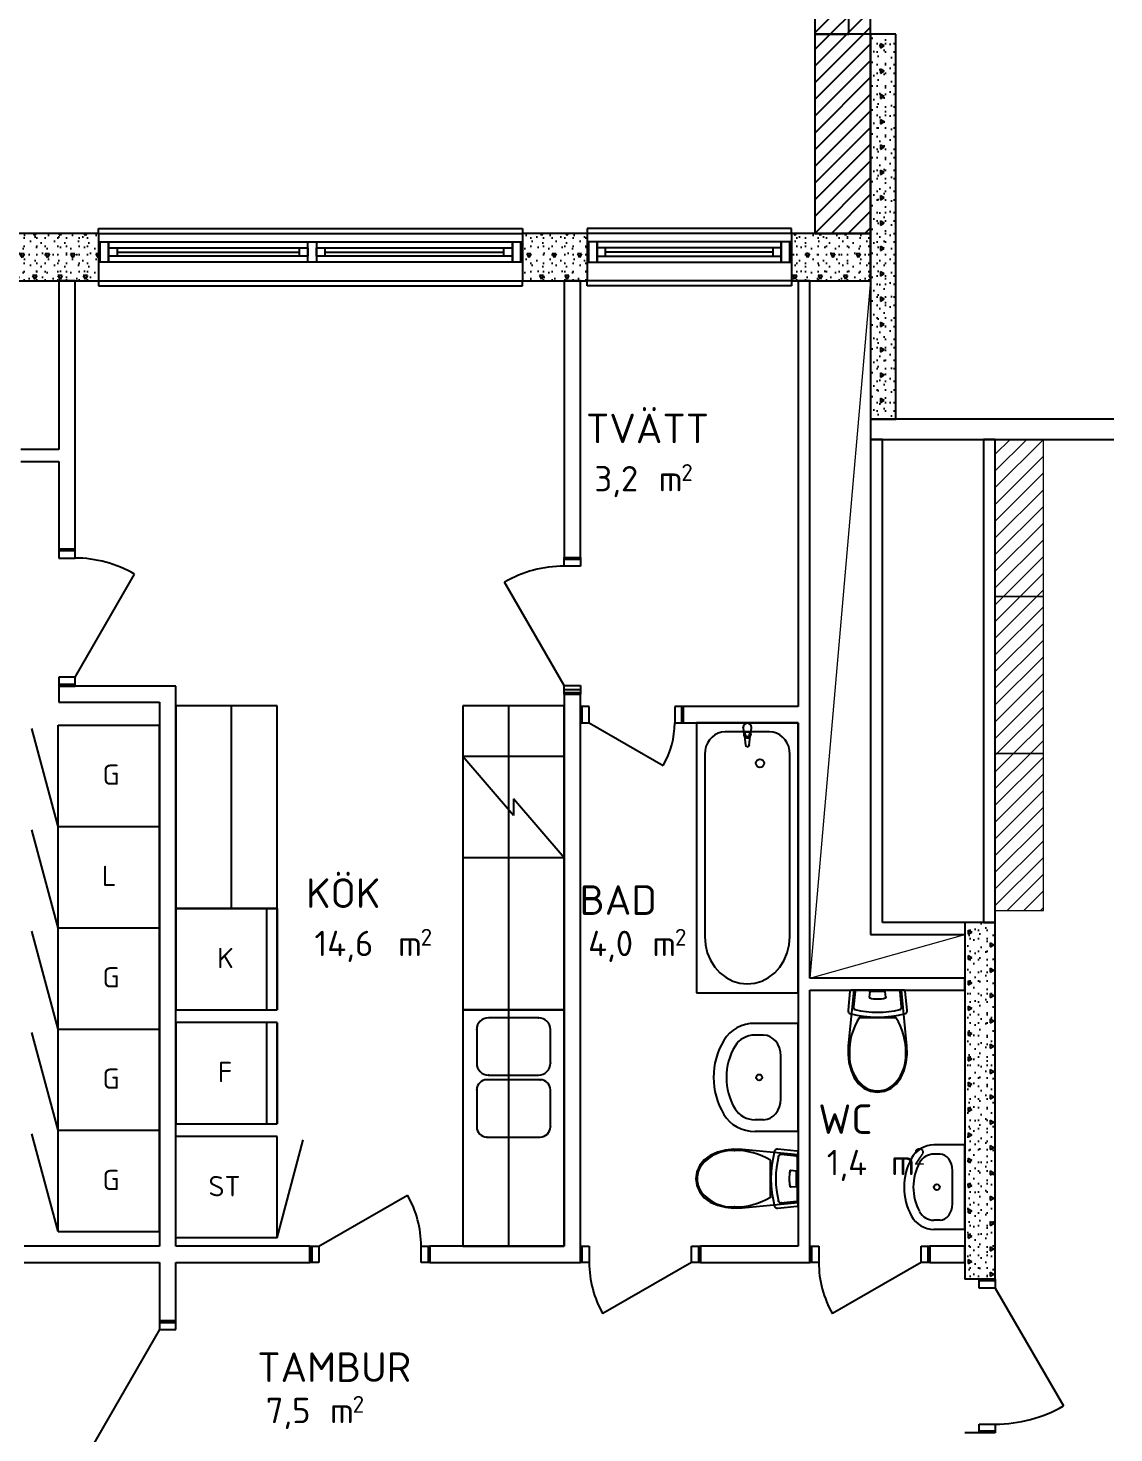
# Model space of a CAD drawing. Header units: millimetres. Extents: x -214 to 77166, y -5099 to 21069.
# Drawn here: x 3399 to 9826, y 6398 to 14716 of the extents above; entities that cross this region are included whole.
import ezdxf
from ezdxf.enums import TextEntityAlignment as Align

# ---------------------------------------------------------------- set-up
doc = ezdxf.new("R2010")
doc.units = ezdxf.units.MM
doc.header["$MEASUREMENT"] = 0
for name, color, linetype in [('A-01SB-----', 3, 'Continuous'), ('A-01SC-----', 7, 'Continuous'), ('A-01SC-----Ytterväggar2', 7, 'Continuous'), ('A-27B------', 7, 'Continuous'), ('A-42-------', 1, 'Continuous'), ('A-46---B---', 1, 'Continuous')]:
    doc.layers.add(name, color=color, linetype=linetype)
for name, color, linetype, lineweight in [('A-27---MH1-', 8, 'Continuous', 0), ('A-45C---E--', 1, 'Continuous', 0), ('A-A-RUA----', 3, 'Continuous', 0)]:
    doc.layers.add(name, color=color, linetype=linetype, lineweight=lineweight)
doc.styles.add('ISO', font='')
doc.styles.get('ISO').set_extended_font_data('ISOCPEUR')
pattern_1 = [(45, (0, 0), (-49.49747, 49.49747), [])]
pattern_2 = [(180, (0, 0), (0, 259.8076), [25, -125]), (180, (-75, -129.9), (0, 259.8076), [25, -125]), (240, (0, 0), (-225, 129.904), [25, -125]), (240, (-150, 2e-14), (-225, 129.904), [25, -125]), (300, (-25, 3e-15), (225, 129.904), [25, -125]), (300, (-175, 2e-14), (225, 129.904), [25, -125]), (180, (-3e-15, -25), (0, 50), [0, -50, 0, -75]), (225, (-25, -25), (-35.35534, 35.35534), [0, -37.5, 0, -62.5])]
pattern_3 = [(270, (0, 0), (259.8076, 0), [25, -125]), (270, (129.9, -75), (259.8076, 0), [25, -125]), (330, (0, 0), (129.904, 225), [25, -125]), (330, (-3e-14, -150), (129.904, 225), [25, -125]), (30, (-5e-15, -25), (-129.904, 225), [25, -125]), (30, (-3e-14, -175), (-129.904, 225), [25, -125]), (270, (25, -5e-15), (50, 0), [0, -50, 0, -75]), (315, (25, -25), (35.35534, 35.35534), [0, -37.5, 0, -62.5])]
pattern_4 = [(0, (0, 0), (0, 600), [])]

# ---------------------------------------------------------------- blocks, each defined once
blk = doc.blocks.new('TAMBUR_01_42', base_point=(5262.5, 6659.3))
at = {"layer": 'A-A-RUA----', "style": 'ISO'}
for tag, height, p in [('ROOM_NAME', 175, (4755.3, 6874.6)), ('bFrame', 150, (4805.3, 6605.4)), ('DUMMY_377', 150, (5090.6, 6605.4)), ('DUMMY_378', 100, (5319.6, 6616.8))]:
    blk.add_attdef(tag, text='', height=height, dxfattribs=at).set_placement(p, align=Align.TOP_LEFT)
blk = doc.blocks.new('KÖK_08_45', base_point=(5446.1, 9425))
at = {"layer": 'A-A-RUA----', "style": 'ISO'}
for tag, height, p in [('ROOM_NAME', 175, (5044.1, 9681.2)), ('bFrame', 150, (5094.1, 9371.1)), ('DUMMY_377', 150, (5493.2, 9371.1)), ('DUMMY_378', 100, (5722.3, 9382.5))]:
    blk.add_attdef(tag, text='', height=height, dxfattribs=at).set_placement(p, align=Align.TOP_LEFT)
blk = doc.blocks.new('BAD_10_46', base_point=(7008.4, 9425))
at = {"layer": 'A-A-RUA----', "style": 'ISO'}
for tag, height, p in [('ROOM_NAME', 175, (6663.3, 9640.4)), ('bFrame', 150, (6713.3, 9371.1)), ('DUMMY_377', 150, (6998.5, 9371.1)), ('DUMMY_378', 100, (7227.6, 9382.5))]:
    blk.add_attdef(tag, text='', height=height, dxfattribs=at).set_placement(p, align=Align.TOP_LEFT)
blk = doc.blocks.new('WC_11_47', base_point=(8421.5, 8127.8))
at = {"layer": 'A-A-RUA----', "style": 'ISO'}
for tag, height, p in [('ROOM_NAME', 175, (8076.4, 8343.2)), ('bFrame', 150, (8126.4, 8073.9)), ('DUMMY_377', 150, (8411.7, 8073.9)), ('DUMMY_378', 100, (8640.7, 8085.3))]:
    blk.add_attdef(tag, text='', height=height, dxfattribs=at).set_placement(p, align=Align.TOP_LEFT)
blk = doc.blocks.new('TVÄTT_09_48', base_point=(7088.2, 12177))
at = {"layer": 'A-A-RUA----', "style": 'ISO'}
for tag, height, p in [('ROOM_NAME', 175, (6701, 12433.3)), ('bFrame', 150, (6751, 12123.1)), ('DUMMY_377', 150, (7036.3, 12123.1)), ('DUMMY_378', 100, (7265.3, 12134.5))]:
    blk.add_attdef(tag, text='', height=height, dxfattribs=at).set_placement(p, align=Align.TOP_LEFT)

msp = doc.modelspace()

# ---------------------------------------------------------------- hatches: boundary and pattern name
at = {"layer": 'A-01SB-----', "linetype": 'Continuous'}
h = msp.add_hatch(dxfattribs=at)
h.set_pattern_fill('BETONG__STD_', color=256, style=0, pattern_type=2)
h.set_pattern_definition(pattern_3)
h.paths.add_polyline_path([(8944.1, 9349), (8944.1, 7307.7), (9029.1, 7307.7), (9124.1, 7307.7), (9124.1, 9420)])
h = msp.add_hatch(dxfattribs=at)
h.set_pattern_fill('BETONG__STD_', color=256, style=0, pattern_type=2)
h.set_pattern_definition(pattern_3)
h.paths.add_polyline_path([(8944.1, 9420), (8944.1, 9349), (9124.1, 9420)])
at = {"layer": 'A-01SC-----', "linetype": 'Continuous'}
h = msp.add_hatch(dxfattribs=at)
h.set_pattern_fill('BRANDSÄKRARE', color=256, style=0, pattern_type=2)
h.set_pattern_definition(pattern_1)
h.paths.add_polyline_path([(8386.2, 13500), (8386.2, 14947.7), (8056.2, 14947.7), (8056.2, 13500)])
h = msp.add_hatch(dxfattribs=at)
h.set_pattern_fill('BETONG__STD_', color=256, style=0, pattern_type=2)
h.set_pattern_definition(pattern_2)
h.paths.add_polyline_path([(3176.2, 13500), (3176.2, 13220), (3815.2, 13220), (3815.2, 13330), (3815.2, 13450), (3815.2, 13500)])
h = msp.add_hatch(dxfattribs=at)
h.set_pattern_fill('BETONG__STD_', color=256, style=0, pattern_type=2)
h.set_pattern_definition(pattern_2)
h.paths.add_polyline_path([(6325.2, 13330), (6325.2, 13220), (6707.2, 13220), (6707.2, 13330), (6707.2, 13450), (6707.2, 13500), (6325.2, 13500), (6325.2, 13450)])
h = msp.add_hatch(dxfattribs=at)
h.set_pattern_fill('BETONG__STD_', color=256, style=0, pattern_type=2)
h.set_pattern_definition(pattern_2)
h.paths.add_polyline_path([(7917.2, 13500), (7917.2, 13450), (7917.2, 13330), (7917.2, 13220), (8386.2, 13220), (8386.2, 13500)])
at = {"layer": 'A-01SC-----Ytterväggar2', "linetype": 'Continuous'}
h = msp.add_hatch(dxfattribs=at)
h.set_pattern_fill('BETONG__STD_', color=256, style=0, pattern_type=2)
h.set_pattern_definition(pattern_3)
h.paths.add_polyline_path([(8536.2, 12400), (8536.2, 14680), (8386.2, 14680), (8386.2, 12400)])
at = {"layer": 'A-42-------', "linetype": 'Continuous'}
h = msp.add_hatch(dxfattribs=at)
h.set_pattern_fill('FALSAD_PLÅT__LIGGANDE_600', color=256, style=0, pattern_type=2)
h.set_pattern_definition(pattern_4)
h.paths.add_polyline_path([(3580.2, 11578), (3676.2, 11578), (3676.2, 11630), (3580.2, 11630)])
h = msp.add_hatch(dxfattribs=at)
h.set_pattern_fill('FALSAD_PLÅT__LIGGANDE_600', color=256, style=0, pattern_type=2)
h.set_pattern_definition(pattern_4)
h.paths.add_polyline_path([(6668.2, 11530), (6668.2, 11582), (6572.2, 11582), (6572.2, 11530)])
h = msp.add_hatch(dxfattribs=at)
h.set_pattern_fill('FALSAD_PLÅT__LIGGANDE_600', color=256, style=0, pattern_type=2)
h.set_pattern_definition(pattern_4)
h.paths.add_polyline_path([(3580.2, 10820), (3676.2, 10820), (3676.2, 10872), (3580.2, 10872)])
h = msp.add_hatch(dxfattribs=at)
h.set_pattern_fill('FALSAD_PLÅT__LIGGANDE_600', color=256, style=0, pattern_type=2)
h.set_pattern_definition(pattern_4)
h.paths.add_polyline_path([(6668.2, 10772), (6668.2, 10824), (6572.2, 10824), (6572.2, 10772)])
h = msp.add_hatch(dxfattribs=at)
h.set_pattern_fill('FALSAD_PLÅT__LIGGANDE_600', color=256, style=0, pattern_type=2)
h.set_pattern_definition(pattern_4)
h.paths.add_polyline_path([(6668.2, 10698.9), (6668.2, 10602.9), (6720.2, 10602.9), (6720.2, 10698.9)])
h = msp.add_hatch(dxfattribs=at)
h.set_pattern_fill('FALSAD_PLÅT__LIGGANDE_600', color=256, style=0, pattern_type=2)
h.set_pattern_definition(pattern_4)
h.paths.add_polyline_path([(7226.2, 10698.9), (7226.2, 10602.9), (7278.2, 10602.9), (7278.2, 10698.9)])
h = msp.add_hatch(dxfattribs=at)
h.set_pattern_fill('FALSAD_PLÅT__LIGGANDE_600', color=256, style=0, pattern_type=2)
h.set_pattern_definition(pattern_4)
h.paths.add_polyline_path([(5067.2, 7406.9), (5119.2, 7406.9), (5119.2, 7502.9), (5067.2, 7502.9)])
h = msp.add_hatch(dxfattribs=at)
h.set_pattern_fill('FALSAD_PLÅT__LIGGANDE_600', color=256, style=0, pattern_type=2)
h.set_pattern_definition(pattern_4)
h.paths.add_polyline_path([(5725.2, 7406.9), (5777.2, 7406.9), (5777.2, 7502.9), (5725.2, 7502.9)])
h = msp.add_hatch(dxfattribs=at)
h.set_pattern_fill('FALSAD_PLÅT__LIGGANDE_600', color=256, style=0, pattern_type=2)
h.set_pattern_definition(pattern_4)
h.paths.add_polyline_path([(6720.2, 7502.9), (6668.2, 7502.9), (6668.2, 7406.9), (6720.2, 7406.9)])
h = msp.add_hatch(dxfattribs=at)
h.set_pattern_fill('FALSAD_PLÅT__LIGGANDE_600', color=256, style=0, pattern_type=2)
h.set_pattern_definition(pattern_4)
h.paths.add_polyline_path([(7378.2, 7502.9), (7326.2, 7502.9), (7326.2, 7406.9), (7378.2, 7406.9)])
h = msp.add_hatch(dxfattribs=at)
h.set_pattern_fill('FALSAD_PLÅT__LIGGANDE_600', color=256, style=0, pattern_type=2)
h.set_pattern_definition(pattern_4)
h.paths.add_polyline_path([(8079.2, 7502.9), (8027.2, 7502.9), (8027.2, 7406.9), (8079.2, 7406.9)])
h = msp.add_hatch(dxfattribs=at)
h.set_pattern_fill('FALSAD_PLÅT__LIGGANDE_600', color=256, style=0, pattern_type=2)
h.set_pattern_definition(pattern_4)
h.paths.add_polyline_path([(8737.2, 7502.9), (8685.2, 7502.9), (8685.2, 7406.9), (8737.2, 7406.9)])
h = msp.add_hatch(dxfattribs=at)
h.set_pattern_fill('FALSAD_PLÅT__LIGGANDE_600', color=256, style=0, pattern_type=2)
h.set_pattern_definition(pattern_4)
h.paths.add_polyline_path([(9029.1, 7307.7), (9029.1, 7255.7), (9124.1, 7255.7), (9124.1, 7307.7)])
h = msp.add_hatch(dxfattribs=at)
h.set_pattern_fill('FALSAD_PLÅT__LIGGANDE_600', color=256, style=0, pattern_type=2)
h.set_pattern_definition(pattern_4)
h.paths.add_polyline_path([(4272.2, 7061.9), (4176.2, 7061.9), (4176.2, 7009.9), (4272.2, 7009.9)])
h = msp.add_hatch(dxfattribs=at)
h.set_pattern_fill('FALSAD_PLÅT__LIGGANDE_600', color=256, style=0, pattern_type=2)
h.set_pattern_definition(pattern_4)
h.paths.add_polyline_path([(9029.1, 6449.7), (9029.1, 6397.7), (9124.1, 6397.7), (9124.1, 6449.7)])
at = {"layer": 'A-45C---E--', "linetype": 'Continuous'}
h = msp.add_hatch(dxfattribs=at)
h.set_pattern_fill('BRANDSÄKRARE', color=256, style=0, pattern_type=2)
h.set_pattern_definition(pattern_1)
h.paths.add_polyline_path([(9124.1, 11350.7), (9409.1, 11350.7), (9409.1, 12280.7), (9124.1, 12280.7)])
h = msp.add_hatch(dxfattribs=at)
h.set_pattern_fill('BRANDSÄKRARE', color=256, style=0, pattern_type=2)
h.set_pattern_definition(pattern_1)
h.paths.add_polyline_path([(9124.1, 10420.7), (9409.1, 10420.7), (9409.1, 11350.7), (9124.1, 11350.7)])
h = msp.add_hatch(dxfattribs=at)
h.set_pattern_fill('BRANDSÄKRARE', color=256, style=0, pattern_type=2)
h.set_pattern_definition(pattern_1)
h.paths.add_polyline_path([(9124.1, 9490.7), (9409.1, 9490.7), (9409.1, 10420.7), (9124.1, 10420.7)])

# ---------------------------------------------------------------- linework, layer by layer
at = {"layer": 'A-01SB-----'}
for p, q in [((3676.2, 11630), (3580.2, 11630)), ((6572.2, 11582), (6668.2, 11582)), ((3676.2, 10820), (3580.2, 10820)), ((6572.2, 10772), (6668.2, 10772)), ((6668.2, 10602.9), (6668.2, 10698.9)), ((7278.2, 10602.9), (7278.2, 10698.9)), ((8944.1, 9420), (8944.1, 9349)), ((5067.2, 7502.9), (5067.2, 7406.9)), ((5777.2, 7502.9), (5777.2, 7406.9)), ((6668.2, 7406.9), (6668.2, 7502.9)), ((7378.2, 7406.9), (7378.2, 7502.9)), ((8027.2, 7406.9), (8027.2, 7502.9)), ((8737.2, 7406.9), (8737.2, 7502.9)), ((9029.1, 7307.7), (8944.1, 7307.7)), ((9124.1, 7307.7), (9029.1, 7307.7)), ((4176.2, 7061.9), (4272.2, 7061.9)), ((9029.1, 6397.7), (8944.1, 6397.7)), ((9124.1, 6397.7), (9029.1, 6397.7))]:
    msp.add_line(p, q, dxfattribs=at)
at = {"layer": 'A-01SB-----', "flags": 128}
for points in [[(3676.2, 13220), (3580.2, 13220)], [(3580.2, 13220), (3580.2, 12220)], [(3676.2, 11630), (3676.2, 13220)], [(6572.2, 13220), (6572.2, 11582)], [(6668.2, 13220), (6572.2, 13220)], [(6668.2, 11582), (6668.2, 13220)], [(8027.2, 13220), (7956.2, 13220)], [(7956.2, 13220), (7956.2, 10698.9)], [(8027.2, 9091), (8027.2, 13220)], [(9124.1, 12400), (8386.2, 12400)], [(8386.2, 12400), (8386.2, 12280)], [(8386.2, 12280), (9124.1, 12280)], [(8457.2, 12280), (8386.2, 12280)], [(8386.2, 12280), (8386.2, 9349)], [(8457.2, 9420), (8457.2, 12280)], [(3580.2, 12220), (3356.2, 12220)], [(3356.2, 12150), (3580.2, 12150)], [(3580.2, 12150), (3580.2, 11630)], [(3580.2, 10820), (3580.2, 10724)], [(4272.2, 10820), (3676.2, 10820)], [(4272.2, 7502.9), (4272.2, 10820)], [(6572.2, 10772), (6572.2, 7502.9)], [(6668.2, 10698.9), (6668.2, 10772)], [(3580.2, 10724), (4176.2, 10724)], [(4176.2, 10724), (4176.2, 7502.9)], [(7956.2, 10698.9), (7278.2, 10698.9)], [(6668.2, 7502.9), (6668.2, 10602.9)], [(7278.2, 10602.9), (7956.2, 10602.9)], [(7956.2, 10602.9), (7956.2, 7502.9)], [(8944.1, 9420), (8457.2, 9420)], [(9124.1, 9420), (8944.1, 9420)], [(9124.1, 7307.7), (9124.1, 9420)], [(8386.2, 9349), (8944.1, 9349)], [(8944.1, 9349), (8944.1, 7307.7)], [(8944.1, 9091), (8027.2, 9091)], [(8944.1, 9020), (8944.1, 9091)], [(8027.2, 9020), (8944.1, 9020)], [(8027.2, 7502.9), (8027.2, 9020)], [(4176.2, 7502.9), (3376.2, 7502.9)], [(5067.2, 7502.9), (4272.2, 7502.9)], [(6572.2, 7502.9), (5777.2, 7502.9)], [(7956.2, 7502.9), (7378.2, 7502.9)], [(8944.1, 7502.9), (8737.2, 7502.9)], [(8944.1, 7406.9), (8944.1, 7502.9)], [(3376.2, 7406.9), (4176.2, 7406.9)], [(4176.2, 7406.9), (4176.2, 7061.9)], [(4272.2, 7061.9), (4272.2, 7406.9)], [(4272.2, 7406.9), (5067.2, 7406.9)], [(5777.2, 7406.9), (6668.2, 7406.9)], [(7378.2, 7406.9), (8027.2, 7406.9)], [(8737.2, 7406.9), (8944.1, 7406.9)]]:
    msp.add_lwpolyline(points, dxfattribs=at)
at = {"layer": 'A-01SC-----'}
for p, q in [((3815.2, 13500), (3815.2, 13450)), ((6325.2, 13500), (6325.2, 13450)), ((6707.2, 13500), (6707.2, 13450)), ((7917.2, 13500), (7917.2, 13450)), ((3815.2, 13450), (3815.2, 13330)), ((6325.2, 13450), (6325.2, 13330)), ((6707.2, 13450), (6707.2, 13330)), ((7917.2, 13450), (7917.2, 13330)), ((3815.2, 13330), (3815.2, 13220)), ((6325.2, 13330), (6325.2, 13220)), ((6707.2, 13330), (6707.2, 13220)), ((7917.2, 13330), (7917.2, 13220))]:
    msp.add_line(p, q, dxfattribs=at)
at = {"layer": 'A-01SC-----', "flags": 128}
for points in [[(8056.2, 19985), (8056.2, 14680)], [(8256.2, 14680), (8256.2, 19785)], [(8056.2, 14947.7), (8056.2, 13500)], [(8386.2, 13500), (8386.2, 14947.7)], [(8386.2, 14680), (8056.2, 14680)], [(8056.2, 14680), (8056.2, 13500)], [(8056.2, 14680), (8256.2, 14680)], [(8386.2, 13500), (8386.2, 14680)], [(3815.2, 13500), (3176.2, 13500)], [(6707.2, 13500), (6325.2, 13500)], [(8386.2, 13500), (7917.2, 13500)], [(8056.2, 13500), (8386.2, 13500)], [(8056.2, 13500), (8386.2, 13500)], [(8386.2, 13220), (8386.2, 13500)], [(3176.2, 13220), (3815.2, 13220)], [(6325.2, 13220), (6707.2, 13220)], [(7917.2, 13220), (8386.2, 13220)], [(9826.2, 12400), (9124.1, 12400)], [(9124.1, 12280), (9826.2, 12280)]]:
    msp.add_lwpolyline(points, dxfattribs=at)
at = {"layer": 'A-01SC-----Ytterväggar2', "flags": 128}
for points in [[(8536.2, 14680), (8386.2, 14680)], [(8386.2, 14680), (8386.2, 12400)], [(8536.2, 12400), (8536.2, 14680)], [(8386.2, 12400), (8536.2, 12400)]]:
    msp.add_lwpolyline(points, dxfattribs=at)
at = {"layer": 'A-27---MH1-'}
for p, q in [((8386.2, 13220), (8027.2, 9091)), ((8027.2, 9091), (8944.1, 9349))]:
    msp.add_line(p, q, dxfattribs=at)
at = {"layer": 'A-27B------', "flags": 128}
for points in [[(9054.1, 12280.7), (9054.1, 9420)], [(9124.1, 12280.7), (9054.1, 12280.7)], [(9124.1, 9420), (9124.1, 12280.7)], [(9054.1, 9420), (9124.1, 9420)]]:
    msp.add_lwpolyline(points, dxfattribs=at)
at = {"layer": 'A-42-------'}
for p, q in [((3815.2, 13500), (3815.2, 13530)), ((3815.2, 13530), (6325.2, 13530)), ((3815.2, 13500), (6325.2, 13500)), ((6325.2, 13530), (6325.2, 13500)), ((7917.2, 13530), (6707.2, 13530)), ((6707.2, 13530), (6707.2, 13500)), ((7917.2, 13500), (6707.2, 13500)), ((7917.2, 13500), (7917.2, 13530)), ((3815.2, 13450), (3875.2, 13450)), ((3815.2, 13450), (3815.2, 13330)), ((3825.2, 13330), (3825.2, 13450)), ((3875.2, 13450), (6265.2, 13450)), ((3875.2, 13365), (3875.2, 13450)), ((3875.2, 13450), (3875.2, 13365)), ((3875.2, 13415), (3925.2, 13415)), ((3875.2, 13365), (3875.2, 13415)), ((3925.2, 13415), (5005.2, 13415)), ((3925.2, 13415), (3925.2, 13365)), ((5005.2, 13365), (5005.2, 13415)), ((5005.2, 13415), (5055.2, 13415)), ((5055.2, 13450), (5105.2, 13450)), ((5055.2, 13330), (5055.2, 13450)), ((5055.2, 13415), (5055.2, 13365)), ((5105.2, 13450), (5105.2, 13330)), ((5105.2, 13415), (5155.2, 13415)), ((5105.2, 13365), (5105.2, 13415)), ((5155.2, 13415), (6215.2, 13415)), ((5155.2, 13415), (5155.2, 13365)), ((6215.2, 13365), (6215.2, 13415)), ((6215.2, 13415), (6265.2, 13415)), ((6265.2, 13450), (6265.2, 13365)), ((6265.2, 13365), (6265.2, 13450)), ((6265.2, 13450), (6325.2, 13450)), ((6265.2, 13415), (6265.2, 13365)), ((6315.2, 13330), (6315.2, 13450)), ((6325.2, 13450), (6325.2, 13330)), ((6767.2, 13450), (6707.2, 13450)), ((6707.2, 13450), (6707.2, 13330)), ((6717.2, 13330), (6717.2, 13450)), ((7857.2, 13450), (6767.2, 13450)), ((6767.2, 13450), (6767.2, 13365)), ((6767.2, 13365), (6767.2, 13450)), ((6817.2, 13415), (6767.2, 13415)), ((6767.2, 13415), (6767.2, 13365)), ((7807.2, 13415), (6817.2, 13415)), ((6817.2, 13365), (6817.2, 13415)), ((7857.2, 13415), (7807.2, 13415)), ((7807.2, 13415), (7807.2, 13365)), ((7857.2, 13365), (7857.2, 13450)), ((7917.2, 13450), (7857.2, 13450)), ((7857.2, 13450), (7857.2, 13365)), ((7857.2, 13365), (7857.2, 13415)), ((7907.2, 13330), (7907.2, 13450)), ((7917.2, 13450), (7917.2, 13330)), ((3875.2, 13330), (3815.2, 13330)), ((3875.2, 13330), (3875.2, 13365)), ((3875.2, 13365), (3875.2, 13330)), ((3925.2, 13365), (3875.2, 13365)), ((6265.2, 13330), (3875.2, 13330)), ((3925.2, 13390), (5005.2, 13390)), ((5005.2, 13365), (3925.2, 13365)), ((5055.2, 13365), (5005.2, 13365)), ((5105.2, 13330), (5055.2, 13330)), ((5155.2, 13365), (5105.2, 13365)), ((5155.2, 13390), (6215.2, 13390)), ((6215.2, 13365), (5155.2, 13365)), ((6265.2, 13365), (6215.2, 13365)), ((6265.2, 13365), (6265.2, 13330)), ((6265.2, 13330), (6265.2, 13365)), ((6325.2, 13330), (6265.2, 13330)), ((6707.2, 13330), (6767.2, 13330)), ((6767.2, 13365), (6767.2, 13330)), ((6767.2, 13330), (6767.2, 13365)), ((6767.2, 13365), (6817.2, 13365)), ((6767.2, 13330), (7857.2, 13330)), ((7807.2, 13390), (6817.2, 13390)), ((6817.2, 13365), (7807.2, 13365)), ((7807.2, 13365), (7857.2, 13365)), ((7857.2, 13330), (7857.2, 13365)), ((7857.2, 13365), (7857.2, 13330)), ((7857.2, 13330), (7917.2, 13330)), ((3815.2, 13220), (6325.2, 13220)), ((3815.2, 13220), (3815.2, 13190)), ((3815.2, 13190), (6325.2, 13190)), ((6325.2, 13190), (6325.2, 13220)), ((7917.2, 13220), (6707.2, 13220)), ((6707.2, 13190), (6707.2, 13220)), ((7917.2, 13190), (6707.2, 13190)), ((7917.2, 13220), (7917.2, 13190)), ((3676.2, 11630), (3580.2, 11630)), ((3580.2, 11630), (3580.2, 11578)), ((3676.2, 11630), (3580.2, 11630)), ((3676.2, 11620), (3580.2, 11620)), ((3580.2, 11578), (3676.2, 11578)), ((3676.2, 11578), (3676.2, 11630)), ((6572.2, 11530), (6572.2, 11582)), ((6572.2, 11582), (6668.2, 11582)), ((6572.2, 11582), (6668.2, 11582)), ((6572.2, 11572), (6668.2, 11572)), ((6668.2, 11582), (6668.2, 11530)), ((3676.2, 10872), (4029.2, 11483.4)), ((6668.2, 11530), (6572.2, 11530)), ((6572.2, 10824), (6219.2, 11435.4)), ((3676.2, 10872), (3580.2, 10872)), ((3580.2, 10872), (3580.2, 10820)), ((3676.2, 10830), (3580.2, 10830)), ((3580.2, 10820), (3676.2, 10820)), ((3676.2, 10820), (3580.2, 10820)), ((3676.2, 10820), (3676.2, 10872)), ((6572.2, 10772), (6572.2, 10824)), ((6572.2, 10824), (6668.2, 10824)), ((6668.2, 10824), (6668.2, 10772)), ((6572.2, 10782), (6668.2, 10782)), ((6668.2, 10772), (6572.2, 10772)), ((6572.2, 10772), (6668.2, 10772)), ((6668.2, 10698.9), (6668.2, 10602.9)), ((6720.2, 10698.9), (6668.2, 10698.9)), ((6668.2, 10602.9), (6668.2, 10698.9)), ((6678.2, 10602.9), (6678.2, 10698.9)), ((6720.2, 10602.9), (6720.2, 10698.9)), ((7226.2, 10698.9), (7226.2, 10602.9)), ((7278.2, 10698.9), (7226.2, 10698.9)), ((7268.2, 10602.9), (7268.2, 10698.9)), ((7278.2, 10602.9), (7278.2, 10698.9)), ((7278.2, 10602.9), (7278.2, 10698.9)), ((6668.2, 10602.9), (6720.2, 10602.9)), ((6720.2, 10602.9), (7158.4, 10349.9)), ((7226.2, 10602.9), (7278.2, 10602.9)), ((5119.2, 7502.9), (5644, 7805.9)), ((5067.2, 7406.9), (5067.2, 7502.9)), ((5067.2, 7502.9), (5119.2, 7502.9)), ((5067.2, 7502.9), (5067.2, 7406.9)), ((5077.2, 7502.9), (5077.2, 7406.9)), ((5119.2, 7502.9), (5119.2, 7406.9)), ((5725.2, 7406.9), (5725.2, 7502.9)), ((5725.2, 7502.9), (5777.2, 7502.9)), ((5767.2, 7502.9), (5767.2, 7406.9)), ((5777.2, 7502.9), (5777.2, 7406.9)), ((5777.2, 7502.9), (5777.2, 7406.9)), ((6668.2, 7406.9), (6668.2, 7502.9)), ((6668.2, 7502.9), (6720.2, 7502.9)), ((6668.2, 7406.9), (6668.2, 7502.9)), ((6678.2, 7406.9), (6678.2, 7502.9)), ((6720.2, 7502.9), (6720.2, 7406.9)), ((7326.2, 7406.9), (7326.2, 7502.9)), ((7326.2, 7502.9), (7378.2, 7502.9)), ((7368.2, 7406.9), (7368.2, 7502.9)), ((7378.2, 7502.9), (7378.2, 7406.9)), ((7378.2, 7406.9), (7378.2, 7502.9)), ((8027.2, 7406.9), (8027.2, 7502.9)), ((8027.2, 7502.9), (8079.2, 7502.9)), ((8027.2, 7406.9), (8027.2, 7502.9)), ((8037.2, 7406.9), (8037.2, 7502.9)), ((8079.2, 7502.9), (8079.2, 7406.9)), ((8685.2, 7406.9), (8685.2, 7502.9)), ((8685.2, 7502.9), (8737.2, 7502.9)), ((8727.2, 7406.9), (8727.2, 7502.9)), ((8737.2, 7502.9), (8737.2, 7406.9)), ((8737.2, 7406.9), (8737.2, 7502.9)), ((5119.2, 7406.9), (5067.2, 7406.9)), ((5777.2, 7406.9), (5725.2, 7406.9)), ((6720.2, 7406.9), (6668.2, 7406.9)), ((7326.2, 7406.9), (6801.4, 7103.9)), ((7378.2, 7406.9), (7326.2, 7406.9)), ((8079.2, 7406.9), (8027.2, 7406.9)), ((8685.2, 7406.9), (8160.4, 7103.9)), ((8737.2, 7406.9), (8685.2, 7406.9)), ((9029.1, 7307.7), (9124.1, 7307.7)), ((9029.1, 7255.7), (9029.1, 7307.7)), ((9124.1, 7307.7), (9029.1, 7307.7)), ((9124.1, 7297.7), (9029.1, 7297.7)), ((9124.1, 7255.7), (9029.1, 7255.7)), ((9124.1, 7307.7), (9124.1, 7255.7)), ((9124.1, 7255.7), (9527.1, 6557.7)), ((4176.2, 7009.9), (3773.2, 6311.9)), ((4272.2, 7061.9), (4176.2, 7061.9)), ((4176.2, 7061.9), (4176.2, 7009.9)), ((4176.2, 7061.9), (4272.2, 7061.9)), ((4176.2, 7051.9), (4272.2, 7051.9)), ((4176.2, 7009.9), (4272.2, 7009.9)), ((4272.2, 7009.9), (4272.2, 7061.9)), ((9029.1, 6449.7), (9124.1, 6449.7)), ((9029.1, 6397.7), (9029.1, 6449.7)), ((9124.1, 6407.7), (9029.1, 6407.7)), ((9124.1, 6449.7), (9124.1, 6397.7)), ((9124.1, 6397.7), (9029.1, 6397.7)), ((9124.1, 6397.7), (9029.1, 6397.7))]:
    msp.add_line(p, q, dxfattribs=at)
for centre, radius, start, end in [((3676.2, 10872), 706, 60, 90), ((6572.2, 10824), 706, 90, 120), ((6720.2, 10602.9), 506, 330, 0), ((5119.2, 7502.9), 606, 0, 30), ((7326.2, 7406.9), 606, 180, 210), ((8685.2, 7406.9), 606, 180, 210), ((9124.1, 7255.7), 806, 270, 300)]:
    msp.add_arc(centre, radius, start, end, dxfattribs=at)
at = {"layer": 'A-45C---E--', "flags": 128}
for points in [[(9124.1, 11350.7), (9409.1, 11350.7), (9409.1, 12280.7), (9124.1, 12280.7)], [(9124.1, 10420.7), (9409.1, 10420.7), (9409.1, 11350.7), (9124.1, 11350.7)], [(9124.1, 9490.7), (9409.1, 9490.7), (9409.1, 10420.7), (9124.1, 10420.7)]]:
    msp.add_lwpolyline(points, close=True, dxfattribs=at)
at = {"layer": 'A-46---B---'}
for p, q in [((4872.2, 10702.9), (4272.2, 10702.9)), ((4272.2, 10702.9), (4272.2, 9502.9)), ((4602.2, 10702.9), (4272.2, 10702.9)), ((4272.2, 10702.9), (4272.2, 9502.9)), ((4272.2, 10702.9), (4272.2, 9502.9)), ((4602.2, 9502.9), (4602.2, 10702.9)), ((4872.2, 9502.9), (4872.2, 10702.9)), ((6572.2, 10702.9), (5972.2, 10702.9)), ((5972.2, 10702.9), (5972.2, 7502.9)), ((6572.2, 10702.9), (6242.2, 10702.9)), ((6242.2, 10702.9), (6242.2, 7502.9)), ((6572.2, 7502.9), (6572.2, 10702.9)), ((6572.2, 7502.9), (6572.2, 10702.9)), ((6572.2, 7502.9), (6572.2, 10702.9)), ((3576.2, 9989.4), (3420.9, 10569)), ((3576.2, 9989.4), (3576.2, 10589.4)), ((3576.2, 10589.4), (4176.2, 10589.4)), ((4176.2, 9989.4), (4176.2, 10589.4)), ((7356.2, 10602.9), (7356.2, 9002.9)), ((7956.2, 10602.9), (7356.2, 10602.9)), ((7631.2, 10574.9), (7635.2, 10532.9)), ((7677.2, 10532.9), (7681.2, 10574.9)), ((7956.2, 9002.9), (7956.2, 10602.9)), ((7420.3, 10482.9), (7411.5, 10461.8)), ((7432.3, 10501.9), (7420.3, 10482.9)), ((7447.1, 10518.4), (7432.3, 10501.9)), ((7464.2, 10531.7), (7447.1, 10518.4)), ((7483.2, 10541.5), (7464.2, 10531.7)), ((7503.4, 10547.5), (7483.2, 10541.5)), ((7524.2, 10549.6), (7503.4, 10547.5)), ((7788.2, 10549.6), (7524.2, 10549.6)), ((7638.5, 10523.4), (7645.1, 10470.5)), ((7642.6, 10535.1), (7642.6, 10550)), ((7642.6, 10550), (7669.8, 10550)), ((7667.3, 10470.5), (7673.9, 10523.4)), ((7669.8, 10550), (7669.8, 10535.1)), ((7809.1, 10547.5), (7788.2, 10549.6)), ((7829.3, 10541.5), (7809.1, 10547.5)), ((7848.2, 10531.7), (7829.3, 10541.5)), ((7865.4, 10518.4), (7848.2, 10531.7)), ((7880.1, 10501.9), (7865.4, 10518.4)), ((7892.1, 10482.9), (7880.1, 10501.9)), ((7901, 10461.8), (7892.1, 10482.9)), ((6572.2, 10402.9), (5972.2, 10402.9)), ((6272.2, 10052.9), (5972.2, 10402.9)), ((7406, 10439.4), (7404.2, 10416.2)), ((7404.2, 10416.2), (7404.2, 9336.2)), ((7411.5, 10461.8), (7406, 10439.4)), ((7906.4, 10439.4), (7901, 10461.8)), ((7908.2, 10416.2), (7906.4, 10439.4)), ((7908.2, 9336.2), (7908.2, 10416.2)), ((6272.2, 10152.9), (6272.2, 10052.9)), ((6572.2, 9802.9), (6272.2, 10152.9)), ((3576.2, 9389.4), (3576.2, 9989.4)), ((3576.2, 9989.4), (4176.2, 9989.4)), ((3576.2, 9989.4), (4176.2, 9989.4)), ((4176.2, 9389.4), (4176.2, 9989.4)), ((3576.2, 9389.4), (3420.9, 9969)), ((6572.2, 9802.9), (5972.2, 9802.9)), ((4872.2, 9502.9), (4272.2, 9502.9)), ((4272.2, 9502.9), (4272.2, 8902.9)), ((4272.2, 9502.9), (4872.2, 9502.9)), ((4272.2, 9502.9), (4602.2, 9502.9)), ((4272.2, 8902.9), (4272.2, 9502.9)), ((4812.2, 8902.9), (4812.2, 9502.9)), ((4872.2, 8902.9), (4872.2, 9502.9)), ((4872.2, 9502.9), (4872.2, 8902.9)), ((3576.2, 8789.4), (3420.9, 9369)), ((3576.2, 8789.4), (3576.2, 9389.4)), ((3576.2, 9389.4), (4176.2, 9389.4)), ((3576.2, 9389.4), (4176.2, 9389.4)), ((4176.2, 8789.4), (4176.2, 9389.4)), ((7404.2, 9336.2), (7408, 9287.6)), ((7904.4, 9287.6), (7908.2, 9336.2)), ((7408, 9287.6), (7419.4, 9240.5)), ((7419.4, 9240.5), (7438, 9196.2)), ((7874.5, 9196.2), (7893, 9240.5)), ((7893, 9240.5), (7904.4, 9287.6)), ((7438, 9196.2), (7463.2, 9156.2)), ((7463.2, 9156.2), (7494.2, 9121.7)), ((7818.2, 9121.7), (7849.3, 9156.2)), ((7849.3, 9156.2), (7874.5, 9196.2)), ((7494.2, 9121.7), (7530.2, 9093.7)), ((7530.2, 9093.7), (7570, 9073.1)), ((7570, 9073.1), (7612.5, 9060.5)), ((7700, 9060.5), (7742.4, 9073.1)), ((7742.4, 9073.1), (7782.2, 9093.7)), ((7782.2, 9093.7), (7818.2, 9121.7)), ((7356.2, 9002.9), (7956.2, 9002.9)), ((7612.5, 9060.5), (7656.2, 9056.2)), ((7656.2, 9056.2), (7700, 9060.5)), ((8264, 9012.6), (8252.3, 8900.3)), ((8286.2, 9020), (8253.9, 8688.8)), ((8264.7, 9015.5), (8264, 9012.6)), ((8266.1, 9017.9), (8264.7, 9015.5)), ((8268.1, 9019.5), (8266.1, 9017.9)), ((8270.4, 9020), (8268.1, 9019.5)), ((8584.1, 9020), (8270.4, 9020)), ((8294.1, 9010.5), (8284.8, 8920.4)), ((8568.2, 9020), (8286.2, 9020)), ((8555, 9017.9), (8299.5, 9017.9)), ((8381.6, 9009.2), (8378.4, 8978.3)), ((8470.7, 9011.7), (8383.8, 9011.7)), ((8476.1, 8978.3), (8472.9, 9009.2)), ((8569.7, 8920.4), (8560.3, 9010.5)), ((8600.6, 8688.8), (8568.2, 9020)), ((8586.3, 9019.5), (8584.1, 9020)), ((8588.3, 9017.9), (8586.3, 9019.5)), ((8589.7, 9015.5), (8588.3, 9017.9)), ((8590.5, 9012.6), (8589.7, 9015.5)), ((8602.1, 8900.3), (8590.5, 9012.6)), ((4272.2, 8902.9), (4872.2, 8902.9)), ((6572.2, 8902.9), (5972.2, 8902.9)), ((5972.2, 8902.9), (5972.2, 7502.9)), ((5972.2, 8902.9), (6572.2, 8902.9)), ((6572.2, 7502.9), (6572.2, 8902.9)), ((4872.2, 8827.9), (4272.2, 8827.9)), ((4272.2, 8827.9), (4272.2, 8227.9)), ((4272.2, 8227.9), (4272.2, 8827.9)), ((4812.2, 8227.9), (4812.2, 8827.9)), ((4872.2, 8227.9), (4872.2, 8827.9)), ((4872.2, 8827.9), (4872.2, 8227.9)), ((6420.2, 8855.9), (6124.2, 8855.9)), ((7956.2, 8822.9), (7701.7, 8822.9)), ((7956.2, 8182.9), (7956.2, 8822.9)), ((8252.3, 8900.3), (8252.6, 8893.9)), ((8252.6, 8893.9), (8254.6, 8888.1)), ((8254.6, 8888.1), (8258.2, 8883.6)), ((8258.2, 8883.6), (8262.7, 8881.3)), ((8262.7, 8881.3), (8303.5, 8872)), ((8303.5, 8872), (8344.6, 8865.4)), ((8427.2, 8856.4), (8318.3, 8856.4)), ((8344.6, 8865.4), (8385.8, 8861.4)), ((8385.8, 8861.4), (8427.2, 8860)), ((8427.2, 8860), (8468.6, 8861.4)), ((8536.2, 8856.4), (8427.2, 8856.4)), ((8468.6, 8861.4), (8509.9, 8865.4)), ((8509.9, 8865.4), (8551, 8872)), ((8551, 8872), (8591.8, 8881.3)), ((8591.8, 8881.3), (8596.3, 8883.6)), ((8596.3, 8883.6), (8599.8, 8888.1)), ((8599.8, 8888.1), (8601.9, 8893.9)), ((8601.9, 8893.9), (8602.1, 8900.3)), ((3576.2, 8189.4), (3420.9, 8769)), ((3576.2, 8189.4), (3576.2, 8789.4)), ((3576.2, 8789.4), (4176.2, 8789.4)), ((3576.2, 8789.4), (4176.2, 8789.4)), ((4176.2, 8189.4), (4176.2, 8789.4)), ((6054.2, 8785.9), (6054.2, 8586.9)), ((6490.2, 8586.9), (6490.2, 8785.9)), ((7752.6, 8753.3), (7701.7, 8753.3)), ((8253.9, 8688.8), (8252.3, 8639.9)), ((8602.1, 8639.9), (8600.6, 8688.8)), ((7853.7, 8629.6), (7853.6, 8629.6)), ((7853.6, 8376.1), (7853.6, 8629.6)), ((8252.3, 8639.9), (8257.8, 8591.4)), ((8257.8, 8591.4), (8270.2, 8544.3)), ((8584.2, 8544.3), (8596.6, 8591.4)), ((8596.6, 8591.4), (8602.1, 8639.9)), ((6430.2, 8488.9), (6114.2, 8488.9)), ((6124.2, 8516.9), (6420.2, 8516.9)), ((8270.2, 8544.3), (8289.2, 8500)), ((8289.2, 8500), (8314.8, 8464.8)), ((8539.6, 8464.8), (8565.2, 8500)), ((8565.2, 8500), (8584.2, 8544.3)), ((6054.2, 8428.9), (6054.2, 8209.9)), ((6490.2, 8209.9), (6490.2, 8428.9)), ((8314.8, 8464.8), (8347.9, 8437.9)), ((8347.9, 8437.9), (8386.2, 8420.9)), ((8386.2, 8420.9), (8427.2, 8415)), ((8427.2, 8423.2), (8427.2, 8423.2)), ((8427.2, 8415), (8468.3, 8420.9)), ((8468.3, 8420.9), (8506.6, 8437.9)), ((8506.6, 8437.9), (8539.6, 8464.8)), ((8508.3, 8448.5), (8508.3, 8448.5)), ((7752.6, 8252.5), (7701.7, 8252.5)), ((3576.2, 7589.4), (3420.9, 8169)), ((3576.2, 7589.4), (3576.2, 8189.4)), ((3576.2, 8189.4), (4176.2, 8189.4)), ((3576.2, 8189.4), (4176.2, 8189.4)), ((4176.2, 7589.4), (4176.2, 8189.4)), ((4272.2, 8227.9), (4872.2, 8227.9)), ((4272.2, 7552.9), (4272.2, 8152.9)), ((4872.2, 8152.9), (4272.2, 8152.9)), ((4872.2, 7552.9), (4872.2, 8152.9)), ((7956.2, 8182.9), (7701.7, 8182.9)), ((4872.2, 7552.9), (5027.5, 8132.4)), ((6114.2, 8149.9), (6430.2, 8149.9)), ((7527.6, 8072.3), (7480.6, 8059.9)), ((7576.1, 8077.8), (7527.6, 8072.3)), ((7625, 8076.2), (7576.1, 8077.8)), ((7956.2, 8043.9), (7625, 8076.2)), ((7819.9, 8072), (7817.5, 8067.4)), ((7824.3, 8075.5), (7819.9, 8072)), ((7830.1, 8077.5), (7824.3, 8075.5)), ((7836.5, 8077.8), (7830.1, 8077.5)), ((7948.9, 8066.1), (7836.5, 8077.8)), ((8944.1, 8102.9), (8760.8, 8102.9)), ((8944.1, 7602.9), (8944.1, 8102.9)), ((7401, 8015.3), (7374.1, 7982.2)), ((7436.2, 8040.9), (7401, 8015.3)), ((7480.6, 8059.9), (7436.2, 8040.9)), ((7792.6, 7902.9), (7792.6, 8011.8)), ((7808.2, 8026.6), (7801.6, 7985.6)), ((7817.5, 8067.4), (7808.2, 8026.6)), ((7946.7, 8036), (7856.6, 8045.3)), ((7951.7, 8065.4), (7948.9, 8066.1)), ((7954.1, 8064), (7951.7, 8065.4)), ((7955.7, 8062), (7954.1, 8064)), ((7954.1, 7775.1), (7954.1, 8030.6)), ((7956.2, 8059.7), (7955.7, 8062)), ((7956.2, 7746), (7956.2, 8059.7)), ((7956.2, 7761.9), (7956.2, 8043.9)), ((8797.4, 8048.5), (8760.8, 8048.5)), ((7357.1, 7943.9), (7351.2, 7902.9)), ((7351.2, 7902.9), (7357.1, 7861.8)), ((7374.1, 7982.2), (7357.1, 7943.9)), ((7359.4, 7902.9), (7359.4, 7902.9)), ((7792.6, 7793.9), (7792.6, 7902.9)), ((7797.6, 7944.3), (7796.3, 7902.9)), ((7796.3, 7902.9), (7797.6, 7861.5)), ((7801.6, 7985.6), (7797.6, 7944.3)), ((7945.4, 7948.5), (7914.5, 7951.7)), ((7947.9, 7859.4), (7947.9, 7946.3)), ((8870.2, 7951.9), (8870.2, 7951.9)), ((8870.2, 7753.9), (8870.2, 7951.9)), ((7357.1, 7861.8), (7374.1, 7823.5)), ((7374.1, 7823.5), (7401, 7790.5)), ((7384.7, 7821.8), (7384.7, 7821.8)), ((7797.6, 7861.5), (7801.6, 7820.2)), ((7801.6, 7820.2), (7808.2, 7779.1)), ((7914.5, 7854), (7945.4, 7857.2)), ((7401, 7790.5), (7436.2, 7764.9)), ((7436.2, 7764.9), (7480.6, 7745.9)), ((7480.6, 7745.9), (7527.6, 7733.5)), ((7625, 7729.5), (7956.2, 7761.9)), ((7808.2, 7779.1), (7817.5, 7738.3)), ((7817.5, 7738.3), (7819.9, 7733.8)), ((7836.5, 7728), (7948.9, 7739.7)), ((7856.6, 7760.4), (7946.7, 7769.8)), ((7948.9, 7739.7), (7951.7, 7740.4)), ((7951.7, 7740.4), (7954.1, 7741.8)), ((7954.1, 7741.8), (7955.7, 7743.8)), ((7955.7, 7743.8), (7956.2, 7746)), ((7527.6, 7733.5), (7576.1, 7728)), ((7576.1, 7728), (7625, 7729.5)), ((7819.9, 7733.8), (7824.3, 7730.3)), ((7824.3, 7730.3), (7830.1, 7728.2)), ((7830.1, 7728.2), (7836.5, 7728)), ((8797.4, 7657.2), (8760.8, 7657.2)), ((3576.2, 7589.4), (4176.2, 7589.4)), ((8944.1, 7602.9), (8760.8, 7602.9)), ((4872.2, 7552.9), (4272.2, 7552.9)), ((5972.2, 7502.9), (6572.2, 7502.9)), ((5972.2, 7502.9), (6572.2, 7502.9)), ((5972.2, 7502.9), (6572.2, 7502.9)), ((6242.2, 7502.9), (6572.2, 7502.9))]:
    msp.add_line(p, q, dxfattribs=at)
for centre, radius in [((7731.2, 10362.9), 25), ((7726.1, 8502.9), 17.5), ((8778.4, 7852.9), 17.5)]:
    msp.add_circle(centre, radius, dxfattribs=at)
for centre, radius, start, end in [((7656.2, 10574.9), 25, 0, 180), ((7656.2, 10534.8), 21.1, 185.16961, 212.77103), ((7656.2, 10534.8), 21.1, 212.77103, 327.22897), ((7656.2, 10535.1), 13.6, 180, 0), ((7656.2, 10534.8), 21.1, 327.22897, 354.83039), ((7656.2, 10471.9), 11.2, 187.13892, 352.86108), ((6124.2, 8785.9), 70, 90, 180), ((6420.2, 8785.9), 70, 0, 90), ((6124.2, 8586.9), 70, 180, 270), ((6420.2, 8586.9), 70, 270, 0), ((6114.2, 8428.9), 60, 90, 180), ((6430.2, 8428.9), 60, 0, 90), ((6114.2, 8209.9), 60, 180, 270), ((6430.2, 8209.9), 60, 270, 0)]:
    msp.add_arc(centre, radius, start, end, dxfattribs=at)
for centre, major_axis, ratio, start_param, end_param in [((8299.5, 9010.7), (0, 7.15), 0.758764, 0.013419, 1.599332), ((8383.8, 9008.8), (0, 2.92), 0.758764, 0.000177, 1.434827), ((8470.7, 9008.8), (0, 2.92), 0.758764, 4.848359, 6.283009), ((8554.9, 9010.7), (0, 7.15), 0.758764, 4.683853, 6.269766), ((8294.7, 8918.2), (0, 13.3), 0.758764, 1.40788, 3.008), ((8427.2, 9818.1), (0, 929.9), 0.758764, 2.950724, 3.332462), ((8382, 8977.6), (0, 4.79), 0.758764, 1.42881, 2.794205), ((8427.2, 9290.3), (0, 323), 0.758764, 2.950718, 3.332467), ((8472.5, 8977.6), (0, 4.79), 0.758764, 3.488981, 4.854376), ((8559.7, 8918.2), (0, 13.3), 0.758764, 3.275185, 4.875305), ((7701.7, 8629.7), (210.4, 0), 0.918261, 1.570796, 2.644618), ((8685.3, 8653.3), (425.3, 0), 0.945902, 2.612188, 3.165208), ((8169.1, 8653.3), (425.3, 0), 0.945902, 6.259569, 6.81259), ((7701.7, 8629.7), (134.7, 0), 0.918261, 1.570796, 2.644618), ((7752.6, 8629.6), (0, 123.7), 0.817369, 4.712389, 6.283185), ((7956.2, 8502.9), (500, 0), 0.918261, 2.644618, 3.638567), ((7956.2, 8502.9), (424.2, 0), 0.918261, 2.644618, 3.638567), ((8516.7, 8630.2), (256.9, 0), 0.945902, 3.085861, 3.98645), ((8337.8, 8630.2), (256.9, 0), 0.945902, 5.438328, 6.338917), ((8428, 8554.2), (138.5, 0), 0.945902, 4.079884, 4.706528), ((8426.4, 8554.2), (138.5, 0), 0.945902, 4.71825, 5.344894), ((7752.6, 8376.1), (0, 123.7), 0.817369, 3.141593, 4.712389), ((7701.7, 8376.1), (210.4, 0), 0.918261, 3.638567, 4.712389), ((7701.7, 8376.1), (134.7, 0), 0.918261, 3.638567, 4.712389), ((7566.5, 7813.4), (0, 256.9), 0.945902, 6.227454, 7.128043), ((7589.5, 7644.8), (0, 425.3), 0.945902, 5.753781, 6.306801), ((8760.8, 7951.9), (151.5, 0), 0.996377, 1.570796, 2.644618), ((8754.3, 7902.9), (929.9, 0), 0.758764, 2.950724, 3.332462), ((7854.4, 8035.4), (13.3, 0), 0.758764, 1.40788, 3.008), ((7946.9, 8030.6), (7.15, 0), 0.758764, 0.013419, 1.599332), ((8944.1, 7852.9), (360, 0), 0.996377, 2.644618, 3.638567), ((8944.1, 7852.9), (305.5, 0), 0.996377, 2.644618, 3.638567), ((8760.8, 7951.9), (97, 0), 0.996377, 1.570796, 2.644618), ((8797.4, 7951.9), (0, 96.6), 0.753288, 4.712389, 6.283185), ((7490.4, 7902.1), (0, 138.5), 0.945902, 0.938292, 1.564936), ((7490.4, 7903.7), (0, 138.5), 0.945902, 1.576657, 2.203301), ((8226.5, 7902.9), (323, 0), 0.758764, 2.950718, 3.332467), ((7913.8, 7948.2), (4.79, 0), 0.758764, 1.42881, 2.794205), ((7945, 7946.3), (2.92, 0), 0.758764, 0.000177, 1.434827), ((7566.5, 7992.3), (0, 256.9), 0.945902, 2.296735, 3.197324), ((7913.8, 7857.6), (4.79, 0), 0.758764, 3.488981, 4.854376), ((7945, 7859.4), (2.92, 0), 0.758764, 4.848359, 6.283009), ((7589.5, 8161), (0, 425.3), 0.945902, 3.117977, 3.670997), ((7854.4, 7770.4), (13.3, 0), 0.758764, 3.275185, 4.875305), ((7946.9, 7775.2), (7.15, 0), 0.758764, 4.683853, 6.269766), ((8797.4, 7753.9), (0, 96.6), 0.753288, 3.141593, 4.712389), ((8760.8, 7753.8), (151.5, 0), 0.996377, 3.638567, 4.712389), ((8760.8, 7753.8), (97, 0), 0.996377, 3.638567, 4.712389)]:
    msp.add_ellipse(centre, major_axis=major_axis, ratio=ratio, start_param=start_param, end_param=end_param, dxfattribs=at)
for p in [(7631.2, 10574.9), (7638.5, 10523.4), (7677.2, 10532.9), (7667.3, 10470.5), (8294.1, 9010.5), (8381.6, 9009.2), (8470.7, 9011.7), (8555, 9017.9), (8293.4, 8905), (8380.7, 8973.1), (8473.7, 8973.1), (8476.1, 8978.3), (8561.1, 8905), (8569.7, 8920.4), (6420.2, 8855.9), (8536.2, 8856.4), (6054.2, 8785.9), (6490.2, 8586.9), (8260.2, 8643.8), (8594.3, 8643.8), (6124.2, 8516.9), (6430.2, 8488.9), (6054.2, 8428.9), (8346.1, 8448.5), (6490.2, 8209.9), (6114.2, 8149.9), (7580, 8069.9), (7841.3, 8036.7), (7946.7, 8036), (7384.7, 7984), (7909.3, 7949.4), (7945.4, 7948.5), (7909.3, 7856.4), (7914.5, 7854), (7947.9, 7859.4), (7792.6, 7793.9), (7841.3, 7769), (7856.6, 7760.4), (7954.1, 7775.1), (7580, 7735.9)]:
    msp.add_point(p, dxfattribs=at)

# ---------------------------------------------------------------- block references
at = {"layer": 'A-A-RUA----'}
ref = msp.add_blockref('TVÄTT_09_48', (7088.2, 12177), dxfattribs=at)
ref.add_attrib('ROOM_NAME', 'TVÄTT', dxfattribs={"color": 7, "height": 175, "style": 'ISO'}).set_placement((6701, 12433.3), align=Align.TOP_LEFT)
ref.add_attrib('bFrame', '3,2', dxfattribs={"color": 7, "height": 150, "style": 'ISO'}).set_placement((6751, 12123.1), align=Align.TOP_LEFT)
ref.add_attrib('DUMMY_377', ' m', dxfattribs={"color": 7, "height": 150, "style": 'ISO'}).set_placement((7036.3, 12123.1), align=Align.TOP_LEFT)
ref.add_attrib('DUMMY_378', '2', dxfattribs={"color": 7, "height": 100, "style": 'ISO'}).set_placement((7265.3, 12134.5), align=Align.TOP_LEFT)
ref = msp.add_blockref('KÖK_08_45', (5446.1, 9425), dxfattribs=at)
ref.add_attrib('ROOM_NAME', 'KÖK', dxfattribs={"color": 7, "height": 175, "style": 'ISO'}).set_placement((5044.1, 9681.2), align=Align.TOP_LEFT)
ref.add_attrib('bFrame', '14,6', dxfattribs={"color": 7, "height": 150, "style": 'ISO'}).set_placement((5094.1, 9371.1), align=Align.TOP_LEFT)
ref.add_attrib('DUMMY_377', ' m', dxfattribs={"color": 7, "height": 150, "style": 'ISO'}).set_placement((5493.2, 9371.1), align=Align.TOP_LEFT)
ref.add_attrib('DUMMY_378', '2', dxfattribs={"color": 7, "height": 100, "style": 'ISO'}).set_placement((5722.3, 9382.5), align=Align.TOP_LEFT)
ref = msp.add_blockref('BAD_10_46', (7008.4, 9425), dxfattribs=at)
ref.add_attrib('ROOM_NAME', 'BAD', dxfattribs={"color": 7, "height": 175, "style": 'ISO'}).set_placement((6663.3, 9640.4), align=Align.TOP_LEFT)
ref.add_attrib('bFrame', '4,0', dxfattribs={"color": 7, "height": 150, "style": 'ISO'}).set_placement((6713.3, 9371.1), align=Align.TOP_LEFT)
ref.add_attrib('DUMMY_377', ' m', dxfattribs={"color": 7, "height": 150, "style": 'ISO'}).set_placement((6998.5, 9371.1), align=Align.TOP_LEFT)
ref.add_attrib('DUMMY_378', '2', dxfattribs={"color": 7, "height": 100, "style": 'ISO'}).set_placement((7227.6, 9382.5), align=Align.TOP_LEFT)
ref = msp.add_blockref('WC_11_47', (8421.5, 8127.8), dxfattribs=at)
ref.add_attrib('ROOM_NAME', 'WC', dxfattribs={"color": 7, "height": 175, "style": 'ISO'}).set_placement((8076.4, 8343.2), align=Align.TOP_LEFT)
ref.add_attrib('bFrame', '1,4', dxfattribs={"color": 7, "height": 150, "style": 'ISO'}).set_placement((8126.4, 8073.9), align=Align.TOP_LEFT)
ref.add_attrib('DUMMY_377', ' m', dxfattribs={"color": 7, "height": 150, "style": 'ISO'}).set_placement((8411.7, 8073.9), align=Align.TOP_LEFT)
ref.add_attrib('DUMMY_378', '2', dxfattribs={"color": 7, "height": 100, "style": 'ISO'}).set_placement((8640.7, 8085.3), align=Align.TOP_LEFT)
ref = msp.add_blockref('TAMBUR_01_42', (5262.5, 6659.3), dxfattribs=at)
ref.add_attrib('ROOM_NAME', 'TAMBUR', dxfattribs={"color": 7, "height": 175, "style": 'ISO'}).set_placement((4755.3, 6874.6), align=Align.TOP_LEFT)
ref.add_attrib('bFrame', '7,5', dxfattribs={"color": 7, "height": 150, "style": 'ISO'}).set_placement((4805.3, 6605.4), align=Align.TOP_LEFT)
ref.add_attrib('DUMMY_377', ' m', dxfattribs={"color": 7, "height": 150, "style": 'ISO'}).set_placement((5090.6, 6605.4), align=Align.TOP_LEFT)
ref.add_attrib('DUMMY_378', '2', dxfattribs={"color": 7, "height": 100, "style": 'ISO'}).set_placement((5319.6, 6616.8), align=Align.TOP_LEFT)

# ---------------------------------------------------------------- texts
at = {"layer": 'A-46---B---', "char_height": 120, "style": 'ISO'}
for s, insert, attachment_point in [('\\A1;{\\fISOCPEUR|b0|i0|c0|p34;G}', (3940.4, 10295.3), 6), ('\\A1;{\\fISOCPEUR|b0|i0|c0|p34;L}', (3921.7, 9696.3), 6), ('\\A1;{\\fISOCPEUR|b0|i0|c0|p34;K}', (4517.3, 9209.7), 4), ('\\A1;{\\fISOCPEUR|b0|i0|c0|p34;G}', (3940.4, 9095.3), 6), ('\\A1;{\\fISOCPEUR|b0|i0|c0|p34;F}', (4521.7, 8534.7), 4), ('\\A1;{\\fISOCPEUR|b0|i0|c0|p34;G}', (3940.4, 8495.3), 6), ('\\A1;{\\fISOCPEUR|b0|i0|c0|p34;G}', (3940.4, 7895.3), 6), ('\\A1;{\\fISOCPEUR|b0|i0|c0|p34;ST}', (4466.3, 7858.8), 4)]:
    msp.add_mtext(s, dxfattribs=dict(at, insert=insert, attachment_point=attachment_point))

doc.saveas('drawing.dxf')
